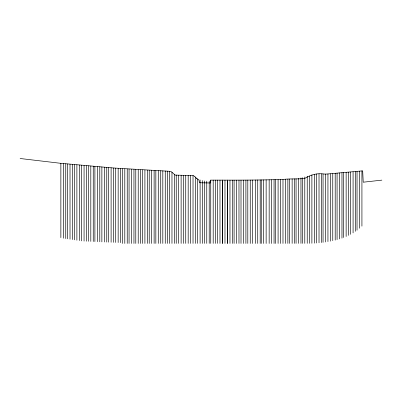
<?xml version="1.0" encoding="UTF-8"?>
<svg xmlns="http://www.w3.org/2000/svg" width="402" height="402" viewBox="0 0 402 402"><rect width="100%" height="100%" fill="white"/><g stroke="black" fill="none" stroke-linecap="round" stroke-linejoin="round"><path stroke-width="0.6" d="M381.9 180.131L363.227 182.201L362.679 170.855L326.896 174.036A45.717 45.717 0 0 1 324.293 174.041C317.268 172.87 310.56 174.835 304.621 178.488C297.58 179.247 290.375 178.558 283.284 179.403C259.049 180.272 234.798 180.136 210.553 180.121L210.382 182.985L199.452 182.744L198.895 179.815L197.382 178.84A2.573 2.573 0 0 1 196.417 178.463M194.94 176.714L193.352 175.553L175.232 175.106L171.257 171.664L169.538 171.297L113.495 167.986L60.179 163.242L20.1 158.504M194.94 176.714A5.819 5.819 0 0 0 195.342 177.141L195.638 177.418A4.296 4.296 0 0 1 196.151 177.975M196.457 178.403L196.382 178.312A3.598 3.598 0 0 1 196.246 178.126L196.176 178.031M361.926 170.945L361.926 226.185M359.483 171.212L359.483 228.261M357.041 171.453L357.041 230.23M355.524 171.589L355.524 231.341M353.082 171.8L353.082 232.944M350.639 171.996L350.639 234.356M348.579 172.156L348.579 235.421M346.137 172.347L346.137 236.547M343.695 172.543L343.695 237.547M341.966 172.689L341.966 238.185M339.524 172.905L339.524 238.984M337.082 173.141L337.082 239.677M335.203 173.342L335.203 240.145M332.761 173.604L332.761 240.697M330.318 173.835L330.318 241.2M327.942 173.996L327.942 241.642M325.499 174.056L325.499 242.049M323.057 173.996L323.057 242.396M321.464 173.93L321.464 242.597M319.022 173.855L319.022 242.853M316.58 173.91L316.58 243.059M314.334 174.192L314.334 243.2M311.892 174.885L311.892 243.305M309.45 176.066L309.45 243.371M307.228 176.227L307.228 243.401M304.786 176.905L304.786 243.416M302.344 177.649L302.344 243.416M300.957 177.895L300.957 243.421M298.515 178.327L298.515 243.426M296.073 178.759L296.073 243.431M294.581 178.8L294.581 243.436M292.138 178.89L292.138 243.446M289.696 179.026L289.696 243.451M287.867 179.146L287.867 243.461M285.425 179.297L285.425 243.466M282.983 179.418L282.983 243.476M280.531 179.513L280.531 243.481M278.089 179.588L278.089 243.486M275.646 179.644L275.646 243.491M274.053 179.674L274.053 243.491M271.611 179.719L271.611 243.496M269.164 179.759L269.164 243.496M266.139 179.81L266.139 243.496M263.697 179.845L263.697 243.496M261.255 179.88L261.255 243.496M260.184 179.9L260.184 243.496M257.737 179.935L257.737 243.496M255.295 179.975L255.295 243.491M252.687 180.016L252.687 243.486M250.245 180.046L250.245 243.486M247.803 180.081L247.803 243.481M245.898 180.101L245.898 243.476M243.451 180.126L243.451 243.476M241.009 180.141L241.009 243.471M238.974 180.151L238.974 243.466M236.532 180.156L236.532 243.461M234.09 180.156L234.09 243.461M232.416 180.151L232.416 243.456M229.974 180.141L229.974 243.451M227.532 180.126L227.532 243.451M227.421 180.126L227.421 243.451M224.979 180.111L224.979 243.446M222.537 180.101L222.537 243.441M222.427 180.101L222.427 243.441M219.979 180.091L219.979 243.441M217.537 180.086L217.537 243.436M215.633 180.091L215.633 243.436M213.191 180.096L213.191 243.436M210.748 180.116L210.748 243.436M209.206 181.136L209.206 243.436M206.764 181.071L206.764 243.431M204.322 180.89L204.322 243.431M202.543 180.498L202.543 243.431M200.101 179.955L200.101 243.436M197.658 178.91L197.658 243.436M195.467 177.257L195.467 243.436M193.025 175.548L193.025 243.436M190.578 175.488L190.578 243.436M188.181 175.428L188.181 243.441M185.739 175.367L185.739 243.441M183.292 175.307L183.292 243.441M181.126 175.252L181.126 243.446M178.684 175.192L178.684 243.446M176.242 174.94L176.242 243.451M174.413 174.548L174.413 243.451M171.971 172.237L171.971 243.451M169.528 171.297L169.528 243.456M167.699 171.136L167.699 243.456M165.257 170.961L165.257 243.456M162.815 170.835L162.815 243.461M160.725 170.744L160.725 243.461M158.282 170.659L158.282 243.461M155.84 170.574L155.84 243.466M154.117 170.508L154.117 243.466M151.675 170.403L151.675 243.466M149.232 170.287L149.232 243.471M147.353 170.187L147.353 243.471M144.911 170.051L144.911 243.471M142.464 169.905L142.464 243.471M140.665 169.8L140.665 243.476M138.223 169.659L138.223 243.476M135.781 169.518L135.781 243.476M133.951 169.413L133.951 243.476M131.509 169.277L131.509 243.476M129.067 169.131L129.067 243.476M127.238 169.021L127.238 243.476M124.796 168.865L124.796 243.476M122.349 168.694L122.349 243.476M120.6 168.564L120.6 242.687M118.158 168.373L118.158 242.587M115.716 168.172L115.716 242.491M113.55 167.991L113.55 242.401M111.108 167.78L111.108 242.3M108.666 167.564L108.666 242.205M106.756 167.398L106.756 242.125M104.314 167.182L104.314 242.029M101.872 166.971L101.872 241.924M99.781 166.79L99.781 241.833M97.339 166.584L97.339 241.728M94.897 166.373L94.897 241.622M93.254 166.232L93.254 241.552M90.807 166.026L90.807 241.446M88.365 165.82L88.365 241.341M86.51 165.659L86.51 241.26M84.068 165.448L84.068 241.155M81.626 165.237L81.626 240.949M79.33 165.036L79.33 240.607M76.888 164.82L76.888 240.25M74.445 164.604L74.445 239.888M72.46 164.423L72.46 239.597M70.018 164.202L70.018 239.235M67.576 163.971L67.576 238.873M65.747 163.795L65.747 238.602M63.305 163.559L63.305 238.245M60.863 163.312L60.863 237.667"/></g></svg>
